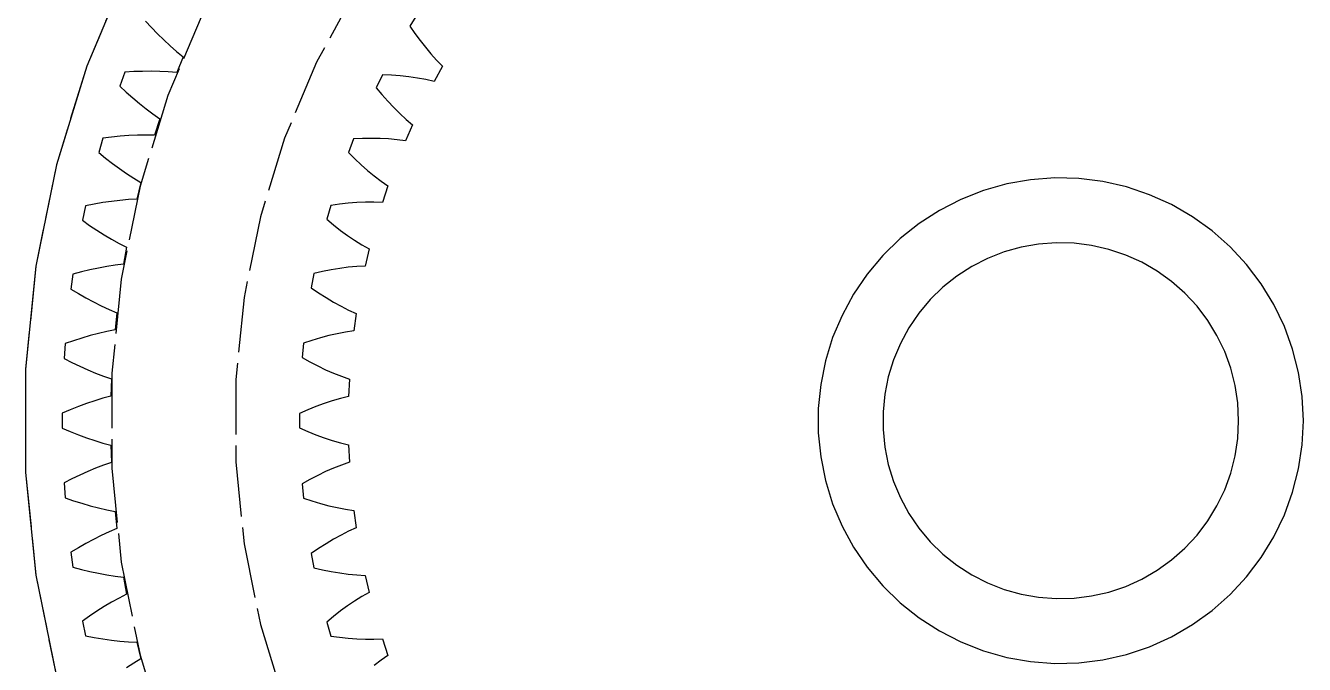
# Model space of a CAD drawing. Header units: millimetres. Extents: x -25 to 138, y -20 to 129.
# Drawn here: x -23.97 to 5.64, y 97.85 to 112.64 of the extents above; entities that cross this region are included whole.
import ezdxf

# ---------------------------------------------------------------- set-up
doc = ezdxf.new("R2010")
doc.units = ezdxf.units.MM
doc.linetypes.add('DASHED', pattern=[1.524, 1.27, -0.254])
doc.layers.add('HIDDEN', color=8, linetype='DASHED')
doc.layers.add('VISIBLE', color=7, linetype='CONTINUOUS')

msp = doc.modelspace()

# ---------------------------------------------------------------- linework, layer by layer
at = {"layer": 'HIDDEN'}
for points in [[(6.50017, 126.59552), (4.16756, 127.12793), (1.79352, 127.42543), (-0.59834, 127.48508), (-2.98425, 127.30628), (-5.3405, 126.89081), (-7.64368, 126.2428), (-9.87089, 125.36868), (-12, 124.27715), (-14.00985, 122.97905), (-15.88046, 121.48729), (-17.59324, 119.81669), (-19.13118, 117.98385), (-20.47898, 116.00699), (-21.62325, 113.90575), (-22.55262, 111.70102), (-23.25785, 109.41472), (-23.73194, 107.06955), (-23.97017, 104.68884), (-23.97017, 102.29624), (-23.73194, 99.91553), (-23.25785, 97.57036)], [(6.50017, 126.59552), (4.16756, 127.12793), (1.79352, 127.42543), (-0.59834, 127.48508), (-2.98425, 127.30628), (-5.3405, 126.89081), (-7.64368, 126.2428), (-9.87089, 125.36868), (-12, 124.27715), (-14.00985, 122.97905), (-15.88046, 121.48729), (-17.59324, 119.81669), (-19.13118, 117.98385), (-20.47898, 116.00699), (-21.62325, 113.90575), (-22.55262, 111.70102), (-23.25785, 109.41472), (-23.73194, 107.06955), (-23.97017, 104.68884), (-23.97017, 102.29624), (-23.73194, 99.91553), (-23.25785, 97.57036)], [(6.50017, 126.59552), (4.16756, 127.12793), (1.79352, 127.42543), (-0.59834, 127.48508), (-2.98425, 127.30628), (-5.3405, 126.89081), (-7.64368, 126.2428), (-9.87089, 125.36868), (-12, 124.27715), (-14.00985, 122.97905), (-15.88046, 121.48729), (-17.59324, 119.81669), (-19.13118, 117.98385), (-20.47898, 116.00699), (-21.62325, 113.90575), (-22.55262, 111.70102), (-23.25785, 109.41472), (-23.73194, 107.06955), (-23.97017, 104.68884), (-23.97017, 102.29624), (-23.73194, 99.91553), (-23.25785, 97.57036)], [(5.95849, 124.67027), (3.82026, 125.15831), (1.64406, 125.43102), (-0.54848, 125.4857), (-2.73556, 125.3218), (-4.89546, 124.94095), (-7.00671, 124.34694), (-9.04832, 123.54567), (-11, 122.5451), (-12.84236, 121.35518), (-14.55709, 119.98773), (-16.12714, 118.45634), (-17.53692, 116.77624), (-18.7724, 114.96411), (-19.82132, 113.03798), (-20.67324, 111.01698), (-21.3197, 108.9212), (-21.75428, 106.77147), (-21.97265, 104.58915), (-21.97265, 102.39593), (-21.75428, 100.21361), (-21.3197, 98.06388), (-20.67324, 95.9681)], [(5.95849, 124.67027), (3.82026, 125.15831), (1.64406, 125.43102), (-0.54848, 125.4857), (-2.73556, 125.3218), (-4.89546, 124.94095), (-7.00671, 124.34694), (-9.04832, 123.54567), (-11, 122.5451), (-12.84236, 121.35518), (-14.55709, 119.98773), (-16.12714, 118.45634), (-17.53692, 116.77624), (-18.7724, 114.96411), (-19.82132, 113.03798), (-20.67324, 111.01698), (-21.3197, 108.9212), (-21.75428, 106.77147), (-21.97265, 104.58915), (-21.97265, 102.39593), (-21.75428, 100.21361), (-21.3197, 98.06388), (-20.67324, 95.9681)], [(6.98715, 121.2955), (5.17982, 121.90273), (3.32102, 122.32699), (1.42921, 122.56406), (-0.4768, 122.6116), (-2.37807, 122.46912), (-4.25571, 122.13804), (-6.09106, 121.62165), (-7.86587, 120.92509), (-9.5625, 120.05528), (-11.1641, 119.02085), (-12.65474, 117.83211), (-14.01962, 116.50084), (-15.24516, 115.0403), (-16.31919, 113.46499), (-17.23103, 111.79057), (-17.97162, 110.03368), (-18.5336, 108.21178), (-18.91139, 106.34297), (-19.10123, 104.44584), (-19.10123, 102.53924), (-18.91139, 100.64211), (-18.5336, 98.77331), (-17.97162, 96.95141)], [(6.98715, 121.2955), (5.17982, 121.90273), (3.32102, 122.32699), (1.42921, 122.56406), (-0.4768, 122.6116), (-2.37807, 122.46912), (-4.25571, 122.13804), (-6.09106, 121.62165), (-7.86587, 120.92509), (-9.5625, 120.05528), (-11.1641, 119.02085), (-12.65474, 117.83211), (-14.01962, 116.50084), (-15.24516, 115.0403), (-16.31919, 113.46499), (-17.23103, 111.79057), (-17.97162, 110.03368), (-18.5336, 108.21178), (-18.91139, 106.34297), (-19.10123, 104.44584), (-19.10123, 102.53924), (-18.91139, 100.64211), (-18.5336, 98.77331), (-17.97162, 96.95141)], [(-14.89596, 112.91332), (-15.07283, 112.62766)], [(-14.89596, 112.91332), (-15.07283, 112.62766)], [(-21.19554, 112.73997), (-21.0558, 112.59101)], [(-21.19554, 112.73997), (-21.0558, 112.59101)], [(-21.0558, 112.59101), (-20.91386, 112.44647)], [(-21.0558, 112.59101), (-20.91386, 112.44647)], [(-15.07283, 112.62766), (-14.956, 112.45828)], [(-15.07283, 112.62766), (-14.956, 112.45828)], [(-20.91386, 112.44647), (-20.76968, 112.30655)], [(-20.91386, 112.44647), (-20.76968, 112.30655)], [(-20.76968, 112.30655), (-20.62321, 112.17147)], [(-20.76968, 112.30655), (-20.62321, 112.17147)], [(-14.956, 112.45828), (-14.83555, 112.29418)], [(-14.956, 112.45828), (-14.83555, 112.29418)], [(-14.83555, 112.29418), (-14.71142, 112.13564)], [(-14.83555, 112.29418), (-14.71142, 112.13564)], [(-20.62321, 112.17147), (-20.47438, 112.0415)], [(-20.62321, 112.17147), (-20.47438, 112.0415)], [(-20.47438, 112.0415), (-20.3231, 111.91701)], [(-20.47438, 112.0415), (-20.3231, 111.91701)], [(-14.71142, 112.13564), (-14.58346, 111.98303)], [(-14.71142, 112.13564), (-14.58346, 111.98303)], [(-14.58346, 111.98303), (-14.45149, 111.83682)], [(-14.58346, 111.98303), (-14.45149, 111.83682)], [(-20.3231, 111.91701), (-20.47134, 111.5501)], [(-20.3231, 111.91701), (-20.47134, 111.5501)], [(-14.31522, 111.69769), (-14.51215, 111.34413)], [(-14.31522, 111.69769), (-14.51215, 111.34413)], [(-14.45149, 111.83682), (-14.31522, 111.69769)], [(-14.45149, 111.83682), (-14.31522, 111.69769)], [(-21.67059, 111.56416), (-21.78897, 111.23891)], [(-21.67059, 111.56416), (-21.78897, 111.23891)], [(-21.4666, 111.57424), (-21.67059, 111.56416)], [(-21.4666, 111.57424), (-21.67059, 111.56416)], [(-21.2641, 111.57961), (-21.4666, 111.57424)], [(-21.2641, 111.57961), (-21.4666, 111.57424)], [(-21.06318, 111.5801), (-21.2641, 111.57961)], [(-21.06318, 111.5801), (-21.2641, 111.57961)], [(-20.86399, 111.57553), (-21.06318, 111.5801)], [(-20.86399, 111.57553), (-21.06318, 111.5801)], [(-20.66665, 111.56564), (-20.86399, 111.57553)], [(-20.66665, 111.56564), (-20.86399, 111.57553)], [(-20.47134, 111.5501), (-20.66665, 111.56564)], [(-20.47134, 111.5501), (-20.66665, 111.56564)], [(-15.70166, 111.4987), (-15.85142, 111.19794)], [(-15.70166, 111.4987), (-15.85142, 111.19794)], [(-15.49615, 111.48853), (-15.70166, 111.4987)], [(-15.49615, 111.48853), (-15.70166, 111.4987)], [(-15.29322, 111.47252), (-15.49615, 111.48853)], [(-15.29322, 111.47252), (-15.49615, 111.48853)], [(-15.09307, 111.45044), (-15.29322, 111.47252)], [(-15.09307, 111.45044), (-15.29322, 111.47252)], [(-14.89596, 111.42198), (-15.09307, 111.45044)], [(-14.89596, 111.42198), (-15.09307, 111.45044)], [(-14.70218, 111.38675), (-14.89596, 111.42198)], [(-14.70218, 111.38675), (-14.89596, 111.42198)], [(-14.51215, 111.34413), (-14.70218, 111.38675)], [(-14.51215, 111.34413), (-14.70218, 111.38675)], [(-21.78897, 111.23891), (-21.63919, 111.10007)], [(-21.78897, 111.23891), (-21.63919, 111.10007)], [(-21.63919, 111.10007), (-21.48751, 110.96579)], [(-21.63919, 111.10007), (-21.48751, 110.96579)], [(-15.85142, 111.19794), (-15.71945, 111.04007)], [(-15.85142, 111.19794), (-15.71945, 111.04007)], [(-21.48751, 110.96579), (-21.33392, 110.83626)], [(-21.48751, 110.96579), (-21.33392, 110.83626)], [(-21.33392, 110.83626), (-21.17839, 110.71172)], [(-21.33392, 110.83626), (-21.17839, 110.71172)], [(-15.71945, 111.04007), (-15.58438, 110.88778)], [(-15.71945, 111.04007), (-15.58438, 110.88778)], [(-15.58438, 110.88778), (-15.44615, 110.74137)], [(-15.58438, 110.88778), (-15.44615, 110.74137)], [(-21.17839, 110.71172), (-21.02086, 110.59246)], [(-21.17839, 110.71172), (-21.02086, 110.59246)], [(-21.02086, 110.59246), (-20.86125, 110.47882)], [(-21.02086, 110.59246), (-20.86125, 110.47882)], [(-20.86125, 110.47882), (-20.98354, 110.10246)], [(-20.86125, 110.47882), (-20.98354, 110.10246)], [(-15.44615, 110.74137), (-15.30465, 110.60121)], [(-15.44615, 110.74137), (-15.30465, 110.60121)], [(-15.30465, 110.60121), (-15.15976, 110.46781)], [(-15.30465, 110.60121), (-15.15976, 110.46781)], [(-15.15976, 110.46781), (-15.01123, 110.34185)], [(-15.15976, 110.46781), (-15.01123, 110.34185)], [(-15.01123, 110.34185), (-15.1747, 109.97162)], [(-15.01123, 110.34185), (-15.1747, 109.97162)], [(-22.18085, 110.03283), (-22.27626, 109.70012)], [(-22.18085, 110.03283), (-22.27626, 109.70012)], [(-21.97806, 110.05712), (-22.18085, 110.03283)], [(-21.97806, 110.05712), (-22.18085, 110.03283)], [(-21.77642, 110.0766), (-21.97806, 110.05712)], [(-21.77642, 110.0766), (-21.97806, 110.05712)], [(-21.57604, 110.09111), (-21.77642, 110.0766)], [(-21.57604, 110.09111), (-21.77642, 110.0766)], [(-21.377, 110.10044), (-21.57604, 110.09111)], [(-21.377, 110.10044), (-21.57604, 110.09111)], [(-21.17945, 110.10434), (-21.377, 110.10044)], [(-21.17945, 110.10434), (-21.377, 110.10044)], [(-20.98354, 110.10246), (-21.17945, 110.10434)], [(-20.98354, 110.10246), (-21.17945, 110.10434)], [(-16.37339, 110.01578), (-16.49476, 109.70249)], [(-16.37339, 110.01578), (-16.49476, 109.70249)], [(-16.16782, 110.02462), (-16.37339, 110.01578)], [(-16.16782, 110.02462), (-16.37339, 110.01578)], [(-15.96428, 110.0274), (-16.16782, 110.02462)], [(-15.96428, 110.0274), (-16.16782, 110.02462)], [(-15.76295, 110.02388), (-15.96428, 110.0274)], [(-15.76295, 110.02388), (-15.96428, 110.0274)], [(-15.56405, 110.01373), (-15.76295, 110.02388)], [(-15.56405, 110.01373), (-15.76295, 110.02388)], [(-15.36785, 109.99653), (-15.56405, 110.01373)], [(-15.36785, 109.99653), (-15.56405, 110.01373)], [(-15.1747, 109.97162), (-15.36785, 109.99653)], [(-15.1747, 109.97162), (-15.36785, 109.99653)], [(-22.27626, 109.70012), (-22.11715, 109.57206)], [(-22.27626, 109.70012), (-22.11715, 109.57206)], [(-22.11715, 109.57206), (-21.95648, 109.44869)], [(-22.11715, 109.57206), (-21.95648, 109.44869)], [(-16.49476, 109.70249), (-16.3488, 109.55746)], [(-16.49476, 109.70249), (-16.3488, 109.55746)], [(-21.95648, 109.44869), (-21.79422, 109.33019)], [(-21.95648, 109.44869), (-21.79422, 109.33019)], [(-21.79422, 109.33019), (-21.63038, 109.21681)], [(-21.79422, 109.33019), (-21.63038, 109.21681)], [(-16.3488, 109.55746), (-16.20025, 109.41829)], [(-16.3488, 109.55746), (-16.20025, 109.41829)], [(-16.20025, 109.41829), (-16.04909, 109.28526)], [(-16.20025, 109.41829), (-16.04909, 109.28526)], [(-16.04909, 109.28526), (-15.89527, 109.15876)], [(-16.04909, 109.28526), (-15.89527, 109.15876)], [(-21.63038, 109.21681), (-21.46491, 109.10882)], [(-21.63038, 109.21681), (-21.46491, 109.10882)], [(-21.46491, 109.10882), (-21.29777, 109.00659)], [(-21.46491, 109.10882), (-21.29777, 109.00659)], [(-21.29777, 109.00659), (-21.39351, 108.62262)], [(-21.29777, 109.00659), (-21.39351, 108.62262)], [(-15.89527, 109.15876), (-15.73869, 109.03929)], [(-15.89527, 109.15876), (-15.73869, 109.03929)], [(-15.73869, 109.03929), (-15.57917, 108.92757)], [(-15.73869, 109.03929), (-15.57917, 108.92757)], [(5.62, 103.49254), (5.59207, 104.05211), (5.50857, 104.60612), (5.37032, 105.14906), (5.1787, 105.67554), (4.93561, 106.18033), (4.64346, 106.6584), (4.30517, 107.10501), (3.92409, 107.51571), (3.50401, 107.88643), (3.04911, 108.21349), (2.5639, 108.49362), (2.05322, 108.72405), (1.52212, 108.90249), (0.9759, 109.02716), (0.41998, 109.09683), (-0.14011, 109.11079), (-0.69881, 109.06892), (-1.25057, 108.97164), (-1.78989, 108.81989), (-2.31143, 108.6152), (-2.81, 108.3596), (-3.28064, 108.05563), (-3.71867, 107.70631), (-4.11975, 107.31511), (-4.47988, 106.88592), (-4.79549, 106.42301), (-5.06345, 105.93097), (-5.28107, 105.41469), (-5.44621, 104.87932), (-5.55723, 104.33016), (-5.61301, 103.77267), (-5.61301, 103.21241), (-5.55723, 102.65492), (-5.44621, 102.10576), (-5.28107, 101.57039), (-5.06345, 101.05411), (-4.79549, 100.56207), (-4.47988, 100.09916), (-4.11975, 99.66997), (-3.71867, 99.27877), (-3.28064, 98.92945), (-2.81, 98.62548), (-2.31143, 98.36988), (-1.78989, 98.16519), (-1.25057, 98.01345), (-0.69881, 97.91616), (-0.14011, 97.87429), (0.41998, 97.88826), (0.9759, 97.95792), (1.52212, 98.08259), (2.05322, 98.26103), (2.5639, 98.49146), (3.04911, 98.77159), (3.50401, 99.09865), (3.92409, 99.46937), (4.30517, 99.88007), (4.64346, 100.32668), (4.93561, 100.80475), (5.1787, 101.30954), (5.37032, 101.83602), (5.50857, 102.37896), (5.59207, 102.93297), (5.62, 103.49254)], [(5.62, 103.49254), (5.59207, 104.05211), (5.50857, 104.60612), (5.37032, 105.14906), (5.1787, 105.67554), (4.93561, 106.18033), (4.64346, 106.6584), (4.30517, 107.10501), (3.92409, 107.51571), (3.50401, 107.88643), (3.04911, 108.21349), (2.5639, 108.49362), (2.05322, 108.72405), (1.52212, 108.90249), (0.9759, 109.02716), (0.41998, 109.09683), (-0.14011, 109.11079), (-0.69881, 109.06892), (-1.25057, 108.97164), (-1.78989, 108.81989), (-2.31143, 108.6152), (-2.81, 108.3596), (-3.28064, 108.05563), (-3.71867, 107.70631), (-4.11975, 107.31511), (-4.47988, 106.88592), (-4.79549, 106.42301), (-5.06345, 105.93097), (-5.28107, 105.41469), (-5.44621, 104.87932), (-5.55723, 104.33016), (-5.61301, 103.77267), (-5.61301, 103.21241), (-5.55723, 102.65492), (-5.44621, 102.10576), (-5.28107, 101.57039), (-5.06345, 101.05411), (-4.79549, 100.56207), (-4.47988, 100.09916), (-4.11975, 99.66997), (-3.71867, 99.27877), (-3.28064, 98.92945), (-2.81, 98.62548), (-2.31143, 98.36988), (-1.78989, 98.16519), (-1.25057, 98.01345), (-0.69881, 97.91616), (-0.14011, 97.87429), (0.41998, 97.88826), (0.9759, 97.95792), (1.52212, 98.08259), (2.05322, 98.26103), (2.5639, 98.49146), (3.04911, 98.77159), (3.50401, 99.09865), (3.92409, 99.46937), (4.30517, 99.88007), (4.64346, 100.32668), (4.93561, 100.80475), (5.1787, 101.30954), (5.37032, 101.83602), (5.50857, 102.37896), (5.59207, 102.93297), (5.62, 103.49254)], [(-15.57917, 108.92757), (-15.70778, 108.54384)], [(-15.57917, 108.92757), (-15.70778, 108.54384)], [(-22.58305, 108.46964), (-22.65501, 108.13109)], [(-22.58305, 108.46964), (-22.65501, 108.13109)], [(-22.38245, 108.50801), (-22.58305, 108.46964)], [(-22.38245, 108.50801), (-22.58305, 108.46964)], [(-22.18266, 108.54152), (-22.38245, 108.50801)], [(-22.18266, 108.54152), (-22.38245, 108.50801)], [(-21.98377, 108.56997), (-22.18266, 108.54152)], [(-21.98377, 108.56997), (-22.18266, 108.54152)], [(-21.78587, 108.59316), (-21.98377, 108.56997)], [(-21.78587, 108.59316), (-21.98377, 108.56997)], [(-21.58908, 108.61083), (-21.78587, 108.59316)], [(-21.58908, 108.61083), (-21.78587, 108.59316)], [(-21.39351, 108.62262), (-21.58908, 108.61083)], [(-21.39351, 108.62262), (-21.58908, 108.61083)], [(-16.90543, 108.47721), (-16.99738, 108.15405)], [(-16.90543, 108.47721), (-16.99738, 108.15405)], [(-16.70155, 108.50498), (-16.90543, 108.47721)], [(-16.70155, 108.50498), (-16.90543, 108.47721)], [(-16.49914, 108.52652), (-16.70155, 108.50498)], [(-16.49914, 108.52652), (-16.70155, 108.50498)], [(-16.29834, 108.54159), (-16.49914, 108.52652)], [(-16.29834, 108.54159), (-16.49914, 108.52652)], [(-16.09936, 108.54984), (-16.29834, 108.54159)], [(-16.09936, 108.54984), (-16.29834, 108.54159)], [(-15.90241, 108.55081), (-16.09936, 108.54984)], [(-15.90241, 108.55081), (-16.09936, 108.54984)], [(-15.70778, 108.54384), (-15.90241, 108.55081)], [(-15.70778, 108.54384), (-15.90241, 108.55081)], [(-22.65501, 108.13109), (-22.48736, 108.01444)], [(-22.65501, 108.13109), (-22.48736, 108.01444)], [(-16.99738, 108.15405), (-16.83865, 108.02312)], [(-16.99738, 108.15405), (-16.83865, 108.02312)], [(-22.48736, 108.01444), (-22.31847, 107.90257)], [(-22.48736, 108.01444), (-22.31847, 107.90257)], [(-22.31847, 107.90257), (-22.14835, 107.79568)], [(-22.31847, 107.90257), (-22.14835, 107.79568)], [(-22.14835, 107.79568), (-21.977, 107.694)], [(-22.14835, 107.79568), (-21.977, 107.694)], [(-16.83865, 108.02312), (-16.6779, 107.89824)], [(-16.83865, 108.02312), (-16.6779, 107.89824)], [(-16.6779, 107.89824), (-16.51511, 107.77972)], [(-16.6779, 107.89824), (-16.51511, 107.77972)], [(-21.977, 107.694), (-21.8044, 107.59782)], [(-21.977, 107.694), (-21.8044, 107.59782)], [(-21.8044, 107.59782), (-21.63054, 107.5075)], [(-21.8044, 107.59782), (-21.63054, 107.5075)], [(-21.63054, 107.5075), (-21.69925, 107.11779)], [(-21.63054, 107.5075), (-21.69925, 107.11779)], [(-16.51511, 107.77972), (-16.35028, 107.66795)], [(-16.51511, 107.77972), (-16.35028, 107.66795)], [(-16.35028, 107.66795), (-16.18334, 107.56345)], [(-16.35028, 107.66795), (-16.18334, 107.56345)], [(-16.18334, 107.56345), (-16.01419, 107.46692)], [(-16.18334, 107.56345), (-16.01419, 107.46692)], [(4.12, 103.49254), (4.09953, 103.90276), (4.03831, 104.3089), (3.93696, 104.70693), (3.79648, 105.09289), (3.61827, 105.46295), (3.4041, 105.81342), (3.1561, 106.14083), (2.87674, 106.44191), (2.56878, 106.71369), (2.23529, 106.95345), (1.87959, 107.15881), (1.50521, 107.32774), (1.11586, 107.45855), (0.71543, 107.54995), (0.30789, 107.60102), (-0.10271, 107.61126), (-0.5123, 107.58057), (-0.91679, 107.50924), (-1.31216, 107.398), (-1.6945, 107.24794), (-2.06, 107.06057), (-2.40502, 106.83772), (-2.72615, 106.58164), (-3.02017, 106.29485), (-3.28419, 105.98021), (-3.51556, 105.64085), (-3.71199, 105.28014), (-3.87153, 104.90166), (-3.9926, 104.50918), (-4.07398, 104.10659), (-4.11488, 103.69791), (-4.11488, 103.28718), (-4.07398, 102.87849), (-3.9926, 102.4759), (-3.87153, 102.08342), (-3.71199, 101.70494), (-3.51556, 101.34423), (-3.28419, 101.00487), (-3.02017, 100.69023), (-2.72615, 100.40344), (-2.40502, 100.14736), (-2.06, 99.92452), (-1.6945, 99.73714), (-1.31216, 99.58708), (-0.91679, 99.47584), (-0.5123, 99.40451), (-0.10271, 99.37382), (0.30789, 99.38406), (0.71543, 99.43513), (1.11586, 99.52653), (1.50521, 99.65734), (1.87959, 99.82627), (2.23529, 100.03163), (2.56878, 100.27139), (2.87674, 100.54317), (3.1561, 100.84426), (3.4041, 101.17166), (3.61827, 101.52213), (3.79648, 101.89219), (3.93696, 102.27815), (4.03831, 102.67618), (4.09953, 103.08232), (4.12, 103.49254)], [(-16.01419, 107.46692), (-16.10685, 107.07296)], [(-16.01419, 107.46692), (-16.10685, 107.07296)], [(-22.67779, 106.93448), (-22.87522, 106.8822)], [(-22.67779, 106.93448), (-22.87522, 106.8822)], [(-22.48082, 106.98183), (-22.67779, 106.93448)], [(-22.48082, 106.98183), (-22.67779, 106.93448)], [(-22.2844, 107.02409), (-22.48082, 106.98183)], [(-22.2844, 107.02409), (-22.48082, 106.98183)], [(-22.08861, 107.06103), (-22.2844, 107.02409)], [(-22.08861, 107.06103), (-22.2844, 107.02409)], [(-21.89352, 107.09238), (-22.08861, 107.06103)], [(-21.89352, 107.09238), (-22.08861, 107.06103)], [(-21.69925, 107.11779), (-21.89352, 107.09238)], [(-21.69925, 107.11779), (-21.89352, 107.09238)], [(-17.0928, 106.94257), (-17.29325, 106.89611)], [(-17.0928, 106.94257), (-17.29325, 106.89611)], [(-16.89323, 106.9827), (-17.0928, 106.94257)], [(-16.89323, 106.9827), (-17.0928, 106.94257)], [(-16.69468, 107.01623), (-16.89323, 106.9827)], [(-16.69468, 107.01623), (-16.89323, 106.9827)], [(-16.49731, 107.04281), (-16.69468, 107.01623)], [(-16.49731, 107.04281), (-16.69468, 107.01623)], [(-16.30129, 107.06195), (-16.49731, 107.04281)], [(-16.30129, 107.06195), (-16.49731, 107.04281)], [(-16.10685, 107.07296), (-16.30129, 107.06195)], [(-16.10685, 107.07296), (-16.30129, 107.06195)], [(-22.87522, 106.8822), (-22.92339, 106.53946)], [(-22.87522, 106.8822), (-22.92339, 106.53946)], [(-17.29325, 106.89611), (-17.35498, 106.56585)], [(-17.29325, 106.89611), (-17.35498, 106.56585)], [(-22.92339, 106.53946), (-22.74801, 106.43478)], [(-22.92339, 106.53946), (-22.74801, 106.43478)], [(-22.74801, 106.43478), (-22.57173, 106.33497)], [(-22.74801, 106.43478), (-22.57173, 106.33497)], [(-22.57173, 106.33497), (-22.39457, 106.24021)], [(-22.57173, 106.33497), (-22.39457, 106.24021)], [(-17.35498, 106.56585), (-17.18485, 106.45011)], [(-17.35498, 106.56585), (-17.18485, 106.45011)], [(-17.18485, 106.45011), (-17.01326, 106.3406)], [(-17.18485, 106.45011), (-17.01326, 106.3406)], [(-17.01326, 106.3406), (-16.84023, 106.23761)], [(-17.01326, 106.3406), (-16.84023, 106.23761)], [(-22.39457, 106.24021), (-22.21654, 106.15073)], [(-22.39457, 106.24021), (-22.21654, 106.15073)], [(-22.21654, 106.15073), (-22.03765, 106.06682)], [(-22.21654, 106.15073), (-22.03765, 106.06682)], [(-22.03765, 106.06682), (-21.85791, 105.98885)], [(-22.03765, 106.06682), (-21.85791, 105.98885)], [(-16.84023, 106.23761), (-16.66579, 106.14153)], [(-16.84023, 106.23761), (-16.66579, 106.14153)], [(-16.66579, 106.14153), (-16.48992, 106.05287)], [(-16.66579, 106.14153), (-16.48992, 106.05287)], [(-16.48992, 106.05287), (-16.31259, 105.97236)], [(-16.48992, 106.05287), (-16.31259, 105.97236)], [(-21.85791, 105.98885), (-21.89928, 105.59529)], [(-21.85791, 105.98885), (-21.89928, 105.59529)], [(-16.31259, 105.97236), (-16.3685, 105.57153)], [(-16.31259, 105.97236), (-16.3685, 105.57153)], [(-22.47647, 105.46101), (-22.66946, 105.40515)], [(-22.47647, 105.46101), (-22.66946, 105.40515)], [(-22.28372, 105.51151), (-22.47647, 105.46101)], [(-22.28372, 105.51151), (-22.47647, 105.46101)], [(-22.0913, 105.5564), (-22.28372, 105.51151)], [(-22.0913, 105.5564), (-22.28372, 105.51151)], [(-21.89928, 105.59529), (-22.0913, 105.5564)], [(-21.89928, 105.59529), (-22.0913, 105.5564)], [(-16.94859, 105.46081), (-17.1432, 105.4091)], [(-16.94859, 105.46081), (-17.1432, 105.4091)], [(-16.75451, 105.50548), (-16.94859, 105.46081)], [(-16.75451, 105.50548), (-16.94859, 105.46081)], [(-16.56109, 105.54263), (-16.75451, 105.50548)], [(-16.56109, 105.54263), (-16.75451, 105.50548)], [(-16.3685, 105.57153), (-16.56109, 105.54263)], [(-16.3685, 105.57153), (-16.56109, 105.54263)], [(-23.05595, 105.27825), (-23.08009, 104.93298)], [(-23.05595, 105.27825), (-23.08009, 104.93298)], [(-22.86264, 105.34417), (-23.05595, 105.27825)], [(-22.86264, 105.34417), (-23.05595, 105.27825)], [(-22.66946, 105.40515), (-22.86264, 105.34417)], [(-22.66946, 105.40515), (-22.86264, 105.34417)], [(-17.53352, 105.28597), (-17.56452, 104.95142)], [(-17.53352, 105.28597), (-17.56452, 104.95142)], [(-17.33821, 105.35073), (-17.53352, 105.28597)], [(-17.33821, 105.35073), (-17.53352, 105.28597)], [(-17.1432, 105.4091), (-17.33821, 105.35073)], [(-17.1432, 105.4091), (-17.33821, 105.35073)], [(-23.08009, 104.93298), (-22.89784, 104.8408)], [(-23.08009, 104.93298), (-22.89784, 104.8408)], [(-22.89784, 104.8408), (-22.71503, 104.75352)], [(-22.89784, 104.8408), (-22.71503, 104.75352)], [(-17.56452, 104.95142), (-17.38444, 104.85188)], [(-17.56452, 104.95142), (-17.38444, 104.85188)], [(-17.38444, 104.85188), (-17.20347, 104.75867)], [(-17.38444, 104.85188), (-17.20347, 104.75867)], [(-22.71503, 104.75352), (-22.53168, 104.67135)], [(-22.71503, 104.75352), (-22.53168, 104.67135)], [(-22.53168, 104.67135), (-22.34785, 104.59451)], [(-22.53168, 104.67135), (-22.34785, 104.59451)], [(-22.34785, 104.59451), (-22.16354, 104.52328)], [(-22.34785, 104.59451), (-22.16354, 104.52328)], [(-17.20347, 104.75867), (-17.02168, 104.67208)], [(-17.20347, 104.75867), (-17.02168, 104.67208)], [(-17.02168, 104.67208), (-16.83911, 104.5925)], [(-17.02168, 104.67208), (-16.83911, 104.5925)], [(-16.83911, 104.5925), (-16.65581, 104.52045)], [(-16.83911, 104.5925), (-16.65581, 104.52045)], [(-22.16354, 104.52328), (-21.9788, 104.45804)], [(-22.16354, 104.52328), (-21.9788, 104.45804)], [(-21.9788, 104.45804), (-21.99261, 104.06255)], [(-21.9788, 104.45804), (-21.99261, 104.06255)], [(-16.65581, 104.52045), (-16.47181, 104.45665)], [(-16.65581, 104.52045), (-16.47181, 104.45665)], [(-16.47181, 104.45665), (-16.4905, 104.05237)], [(-16.47181, 104.45665), (-16.4905, 104.05237)], [(-22.37028, 103.95216), (-22.55903, 103.88833)], [(-22.37028, 103.95216), (-22.55903, 103.88833)], [(-22.18146, 104.01036), (-22.37028, 103.95216)], [(-22.18146, 104.01036), (-22.37028, 103.95216)], [(-21.99261, 104.06255), (-22.18146, 104.01036)], [(-21.99261, 104.06255), (-22.18146, 104.01036)], [(-16.86877, 103.95099), (-17.0579, 103.88859)], [(-16.86877, 103.95099), (-17.0579, 103.88859)], [(-16.6796, 104.00582), (-16.86877, 103.95099)], [(-16.6796, 104.00582), (-16.86877, 103.95099)], [(-16.4905, 104.05237), (-16.6796, 104.00582)], [(-16.4905, 104.05237), (-16.6796, 104.00582)], [(-22.93611, 103.74484), (-23.12435, 103.6656)], [(-22.93611, 103.74484), (-23.12435, 103.6656)], [(-23.12435, 103.6656), (-23.12435, 103.31948)], [(-23.12435, 103.6656), (-23.12435, 103.31948)], [(-22.74766, 103.81915), (-22.93611, 103.74484)], [(-22.74766, 103.81915), (-22.93611, 103.74484)], [(-22.55903, 103.88833), (-22.74766, 103.81915)], [(-22.55903, 103.88833), (-22.74766, 103.81915)], [(-17.4357, 103.74303), (-17.6242, 103.66053)], [(-17.4357, 103.74303), (-17.6242, 103.66053)], [(-17.6242, 103.66053), (-17.6242, 103.32455)], [(-17.6242, 103.66053), (-17.6242, 103.32455)], [(-17.24691, 103.81915), (-17.4357, 103.74303)], [(-17.24691, 103.81915), (-17.4357, 103.74303)], [(-17.0579, 103.88859), (-17.24691, 103.81915)], [(-17.0579, 103.88859), (-17.24691, 103.81915)], [(-23.12435, 103.31948), (-22.93611, 103.24024)], [(-23.12435, 103.31948), (-22.93611, 103.24024)], [(-22.93611, 103.24024), (-22.74766, 103.16593)], [(-22.93611, 103.24024), (-22.74766, 103.16593)], [(-22.74766, 103.16593), (-22.55903, 103.09675)], [(-22.74766, 103.16593), (-22.55903, 103.09675)], [(-22.55903, 103.09675), (-22.37028, 103.03292)], [(-22.55903, 103.09675), (-22.37028, 103.03292)], [(-17.6242, 103.32455), (-17.4357, 103.24205)], [(-17.6242, 103.32455), (-17.4357, 103.24205)], [(-17.4357, 103.24205), (-17.24691, 103.16593)], [(-17.4357, 103.24205), (-17.24691, 103.16593)], [(-17.24691, 103.16593), (-17.0579, 103.09649)], [(-17.24691, 103.16593), (-17.0579, 103.09649)], [(-17.0579, 103.09649), (-16.86877, 103.03409)], [(-17.0579, 103.09649), (-16.86877, 103.03409)], [(-22.37028, 103.03292), (-22.18146, 102.97472)], [(-22.37028, 103.03292), (-22.18146, 102.97472)], [(-22.18146, 102.97472), (-21.99261, 102.92253)], [(-22.18146, 102.97472), (-21.99261, 102.92253)], [(-21.99261, 102.92253), (-21.9788, 102.52704)], [(-21.99261, 102.92253), (-21.9788, 102.52704)], [(-16.86877, 103.03409), (-16.6796, 102.97926)], [(-16.86877, 103.03409), (-16.6796, 102.97926)], [(-16.6796, 102.97926), (-16.4905, 102.93271)], [(-16.6796, 102.97926), (-16.4905, 102.93271)], [(-16.4905, 102.93271), (-16.47181, 102.52843)], [(-16.4905, 102.93271), (-16.47181, 102.52843)], [(-21.9788, 102.52704), (-22.16354, 102.4618)], [(-21.9788, 102.52704), (-22.16354, 102.4618)], [(-16.65581, 102.46463), (-16.83911, 102.39258)], [(-16.65581, 102.46463), (-16.83911, 102.39258)], [(-16.47181, 102.52843), (-16.65581, 102.46463)], [(-16.47181, 102.52843), (-16.65581, 102.46463)], [(-22.71503, 102.23156), (-22.89784, 102.14429)], [(-22.71503, 102.23156), (-22.89784, 102.14429)], [(-22.53168, 102.31373), (-22.71503, 102.23156)], [(-22.53168, 102.31373), (-22.71503, 102.23156)], [(-22.34785, 102.39057), (-22.53168, 102.31373)], [(-22.34785, 102.39057), (-22.53168, 102.31373)], [(-22.16354, 102.4618), (-22.34785, 102.39057)], [(-22.16354, 102.4618), (-22.34785, 102.39057)], [(-17.20347, 102.22641), (-17.38444, 102.1332)], [(-17.20347, 102.22641), (-17.38444, 102.1332)], [(-17.02168, 102.313), (-17.20347, 102.22641)], [(-17.02168, 102.313), (-17.20347, 102.22641)], [(-16.83911, 102.39258), (-17.02168, 102.313)], [(-16.83911, 102.39258), (-17.02168, 102.313)], [(-22.89784, 102.14429), (-23.08009, 102.0521)], [(-22.89784, 102.14429), (-23.08009, 102.0521)], [(-23.08009, 102.0521), (-23.05595, 101.70683)], [(-23.08009, 102.0521), (-23.05595, 101.70683)], [(-17.38444, 102.1332), (-17.56452, 102.03366)], [(-17.38444, 102.1332), (-17.56452, 102.03366)], [(-17.56452, 102.03366), (-17.53352, 101.69911)], [(-17.56452, 102.03366), (-17.53352, 101.69911)], [(-23.05595, 101.70683), (-22.86264, 101.64091)], [(-23.05595, 101.70683), (-22.86264, 101.64091)], [(-22.86264, 101.64091), (-22.66946, 101.57993)], [(-22.86264, 101.64091), (-22.66946, 101.57993)], [(-22.66946, 101.57993), (-22.47647, 101.52408)], [(-22.66946, 101.57993), (-22.47647, 101.52408)], [(-17.53352, 101.69911), (-17.33821, 101.63435)], [(-17.53352, 101.69911), (-17.33821, 101.63435)], [(-17.33821, 101.63435), (-17.1432, 101.57598)], [(-17.33821, 101.63435), (-17.1432, 101.57598)], [(-17.1432, 101.57598), (-16.94859, 101.52427)], [(-17.1432, 101.57598), (-16.94859, 101.52427)], [(-22.47647, 101.52408), (-22.28372, 101.47357)], [(-22.47647, 101.52408), (-22.28372, 101.47357)], [(-22.28372, 101.47357), (-22.0913, 101.42868)], [(-22.28372, 101.47357), (-22.0913, 101.42868)], [(-22.0913, 101.42868), (-21.89928, 101.38979)], [(-22.0913, 101.42868), (-21.89928, 101.38979)], [(-21.89928, 101.38979), (-21.85791, 100.99623)], [(-21.89928, 101.38979), (-21.85791, 100.99623)], [(-16.94859, 101.52427), (-16.75451, 101.4796)], [(-16.94859, 101.52427), (-16.75451, 101.4796)], [(-16.75451, 101.4796), (-16.56109, 101.44245)], [(-16.75451, 101.4796), (-16.56109, 101.44245)], [(-16.56109, 101.44245), (-16.3685, 101.41355)], [(-16.56109, 101.44245), (-16.3685, 101.41355)], [(-16.3685, 101.41355), (-16.31259, 101.01272)], [(-16.3685, 101.41355), (-16.31259, 101.01272)], [(-21.85791, 100.99623), (-22.03765, 100.91826)], [(-21.85791, 100.99623), (-22.03765, 100.91826)], [(-16.31259, 101.01272), (-16.48992, 100.93221)], [(-16.31259, 101.01272), (-16.48992, 100.93221)], [(-22.39457, 100.74487), (-22.57173, 100.65011)], [(-22.39457, 100.74487), (-22.57173, 100.65011)], [(-22.21654, 100.83435), (-22.39457, 100.74487)], [(-22.21654, 100.83435), (-22.39457, 100.74487)], [(-22.03765, 100.91826), (-22.21654, 100.83435)], [(-22.03765, 100.91826), (-22.21654, 100.83435)], [(-16.84023, 100.74747), (-17.01326, 100.64448)], [(-16.84023, 100.74747), (-17.01326, 100.64448)], [(-16.66579, 100.84355), (-16.84023, 100.74747)], [(-16.66579, 100.84355), (-16.84023, 100.74747)], [(-16.48992, 100.93221), (-16.66579, 100.84355)], [(-16.48992, 100.93221), (-16.66579, 100.84355)], [(-22.74801, 100.5503), (-22.92339, 100.44563)], [(-22.74801, 100.5503), (-22.92339, 100.44563)], [(-22.92339, 100.44563), (-22.87522, 100.10288)], [(-22.92339, 100.44563), (-22.87522, 100.10288)], [(-22.57173, 100.65011), (-22.74801, 100.5503)], [(-22.57173, 100.65011), (-22.74801, 100.5503)], [(-17.18485, 100.53497), (-17.35498, 100.41923)], [(-17.18485, 100.53497), (-17.35498, 100.41923)], [(-17.35498, 100.41923), (-17.29325, 100.08897)], [(-17.35498, 100.41923), (-17.29325, 100.08897)], [(-17.01326, 100.64448), (-17.18485, 100.53497)], [(-17.01326, 100.64448), (-17.18485, 100.53497)], [(-22.87522, 100.10288), (-22.67779, 100.0506)], [(-22.87522, 100.10288), (-22.67779, 100.0506)], [(-22.67779, 100.0506), (-22.48082, 100.00325)], [(-22.67779, 100.0506), (-22.48082, 100.00325)], [(-22.48082, 100.00325), (-22.2844, 99.96099)], [(-22.48082, 100.00325), (-22.2844, 99.96099)], [(-22.2844, 99.96099), (-22.08861, 99.92405)], [(-22.2844, 99.96099), (-22.08861, 99.92405)], [(-22.08861, 99.92405), (-21.89352, 99.8927)], [(-22.08861, 99.92405), (-21.89352, 99.8927)], [(-21.89352, 99.8927), (-21.69925, 99.86729)], [(-21.89352, 99.8927), (-21.69925, 99.86729)], [(-21.69925, 99.86729), (-21.63054, 99.47758)], [(-21.69925, 99.86729), (-21.63054, 99.47758)], [(-17.29325, 100.08897), (-17.0928, 100.04251)], [(-17.29325, 100.08897), (-17.0928, 100.04251)], [(-17.0928, 100.04251), (-16.89323, 100.00238)], [(-17.0928, 100.04251), (-16.89323, 100.00238)], [(-16.89323, 100.00238), (-16.69468, 99.96885)], [(-16.89323, 100.00238), (-16.69468, 99.96885)], [(-16.69468, 99.96885), (-16.49731, 99.94227)], [(-16.69468, 99.96885), (-16.49731, 99.94227)], [(-16.49731, 99.94227), (-16.30129, 99.92313)], [(-16.49731, 99.94227), (-16.30129, 99.92313)], [(-16.30129, 99.92313), (-16.10685, 99.91212)], [(-16.30129, 99.92313), (-16.10685, 99.91212)], [(-16.10685, 99.91212), (-16.01419, 99.51816)], [(-16.10685, 99.91212), (-16.01419, 99.51816)], [(-16.01419, 99.51816), (-16.18334, 99.42163)], [(-16.01419, 99.51816), (-16.18334, 99.42163)], [(-21.977, 99.29108), (-22.14835, 99.1894)], [(-21.977, 99.29108), (-22.14835, 99.1894)], [(-21.8044, 99.38726), (-21.977, 99.29108)], [(-21.8044, 99.38726), (-21.977, 99.29108)], [(-21.63054, 99.47758), (-21.8044, 99.38726)], [(-21.63054, 99.47758), (-21.8044, 99.38726)], [(-16.51511, 99.20536), (-16.6779, 99.08684)], [(-16.51511, 99.20536), (-16.6779, 99.08684)], [(-16.35028, 99.31713), (-16.51511, 99.20536)], [(-16.35028, 99.31713), (-16.51511, 99.20536)], [(-16.18334, 99.42163), (-16.35028, 99.31713)], [(-16.18334, 99.42163), (-16.35028, 99.31713)], [(-22.48736, 98.97064), (-22.65501, 98.85399)], [(-22.48736, 98.97064), (-22.65501, 98.85399)], [(-22.31847, 99.08251), (-22.48736, 98.97064)], [(-22.31847, 99.08251), (-22.48736, 98.97064)], [(-22.14835, 99.1894), (-22.31847, 99.08251)], [(-22.14835, 99.1894), (-22.31847, 99.08251)], [(-16.83865, 98.96196), (-16.99738, 98.83103)], [(-16.83865, 98.96196), (-16.99738, 98.83103)], [(-16.6779, 99.08684), (-16.83865, 98.96196)], [(-16.6779, 99.08684), (-16.83865, 98.96196)], [(-22.65501, 98.85399), (-22.58305, 98.51544)], [(-22.65501, 98.85399), (-22.58305, 98.51544)], [(-16.99738, 98.83103), (-16.90543, 98.50787)], [(-16.99738, 98.83103), (-16.90543, 98.50787)], [(-22.58305, 98.51544), (-22.38245, 98.47707)], [(-22.58305, 98.51544), (-22.38245, 98.47707)], [(-22.38245, 98.47707), (-22.18266, 98.44357)], [(-22.38245, 98.47707), (-22.18266, 98.44357)], [(-22.18266, 98.44357), (-21.98377, 98.41511)], [(-22.18266, 98.44357), (-21.98377, 98.41511)], [(-21.98377, 98.41511), (-21.78587, 98.39192)], [(-21.98377, 98.41511), (-21.78587, 98.39192)], [(-21.78587, 98.39192), (-21.58908, 98.37425)], [(-21.78587, 98.39192), (-21.58908, 98.37425)], [(-21.58908, 98.37425), (-21.39351, 98.36246)], [(-21.58908, 98.37425), (-21.39351, 98.36246)], [(-21.39351, 98.36246), (-21.29777, 97.97849)], [(-21.39351, 98.36246), (-21.29777, 97.97849)], [(-16.90543, 98.50787), (-16.70155, 98.4801)], [(-16.90543, 98.50787), (-16.70155, 98.4801)], [(-16.70155, 98.4801), (-16.49914, 98.45856)], [(-16.70155, 98.4801), (-16.49914, 98.45856)], [(-16.49914, 98.45856), (-16.29834, 98.44349)], [(-16.49914, 98.45856), (-16.29834, 98.44349)], [(-16.29834, 98.44349), (-16.09936, 98.43524)], [(-16.29834, 98.44349), (-16.09936, 98.43524)], [(-16.09936, 98.43524), (-15.90241, 98.43427)], [(-16.09936, 98.43524), (-15.90241, 98.43427)], [(-15.90241, 98.43427), (-15.70778, 98.44124)], [(-15.90241, 98.43427), (-15.70778, 98.44124)], [(-15.70778, 98.44124), (-15.57917, 98.05751)], [(-15.70778, 98.44124), (-15.57917, 98.05751)], [(-15.57917, 98.05751), (-15.73869, 97.94579)], [(-15.57917, 98.05751), (-15.73869, 97.94579)], [(-21.46491, 97.87626), (-21.63038, 97.76827)], [(-21.46491, 97.87626), (-21.63038, 97.76827)], [(-21.29777, 97.97849), (-21.46491, 97.87626)], [(-21.29777, 97.97849), (-21.46491, 97.87626)], [(-15.73869, 97.94579), (-15.89527, 97.82633)], [(-15.73869, 97.94579), (-15.89527, 97.82633)]]:
    msp.add_lwpolyline(points, dxfattribs=at)
at = {"layer": 'VISIBLE'}
for points in [[(6.50017, 126.59552), (4.16756, 127.12793), (1.79352, 127.42543), (-0.59834, 127.48508), (-2.98425, 127.30628), (-5.3405, 126.89081), (-7.64368, 126.2428), (-9.87089, 125.36868), (-12, 124.27715), (-14.00985, 122.97905), (-15.88046, 121.48729), (-17.59324, 119.81669), (-19.13118, 117.98385), (-20.47898, 116.00699), (-21.62325, 113.90575), (-22.55262, 111.70102), (-23.25785, 109.41472), (-23.73194, 107.06955), (-23.97017, 104.68884), (-23.97017, 102.29624), (-23.73194, 99.91553), (-23.25785, 97.57036)], [(4.12, 103.49254), (4.09953, 103.90276), (4.03831, 104.3089), (3.93696, 104.70693), (3.79648, 105.09289), (3.61827, 105.46295), (3.4041, 105.81342), (3.1561, 106.14083), (2.87674, 106.44191), (2.56878, 106.71369), (2.23529, 106.95345), (1.87959, 107.15881), (1.50521, 107.32774), (1.11586, 107.45855), (0.71543, 107.54995), (0.30789, 107.60102), (-0.10271, 107.61126), (-0.5123, 107.58057), (-0.91679, 107.50924), (-1.31216, 107.398), (-1.6945, 107.24794), (-2.06, 107.06057), (-2.40502, 106.83772), (-2.72615, 106.58164), (-3.02017, 106.29485), (-3.28419, 105.98021), (-3.51556, 105.64085), (-3.71199, 105.28014), (-3.87153, 104.90166), (-3.9926, 104.50918), (-4.07398, 104.10659), (-4.11488, 103.69791), (-4.11488, 103.28718), (-4.07398, 102.87849), (-3.9926, 102.4759), (-3.87153, 102.08342), (-3.71199, 101.70494), (-3.51556, 101.34423), (-3.28419, 101.00487), (-3.02017, 100.69023), (-2.72615, 100.40344), (-2.40502, 100.14736), (-2.06, 99.92452), (-1.6945, 99.73714), (-1.31216, 99.58708), (-0.91679, 99.47584), (-0.5123, 99.40451), (-0.10271, 99.37382), (0.30789, 99.38406), (0.71543, 99.43513), (1.11586, 99.52653), (1.50521, 99.65734), (1.87959, 99.82627), (2.23529, 100.03163), (2.56878, 100.27139), (2.87674, 100.54317), (3.1561, 100.84426), (3.4041, 101.17166), (3.61827, 101.52213), (3.79648, 101.89219), (3.93696, 102.27815), (4.03831, 102.67618), (4.09953, 103.08232), (4.12, 103.49254)]]:
    msp.add_lwpolyline(points, dxfattribs=at)

doc.saveas('drawing.dxf')
